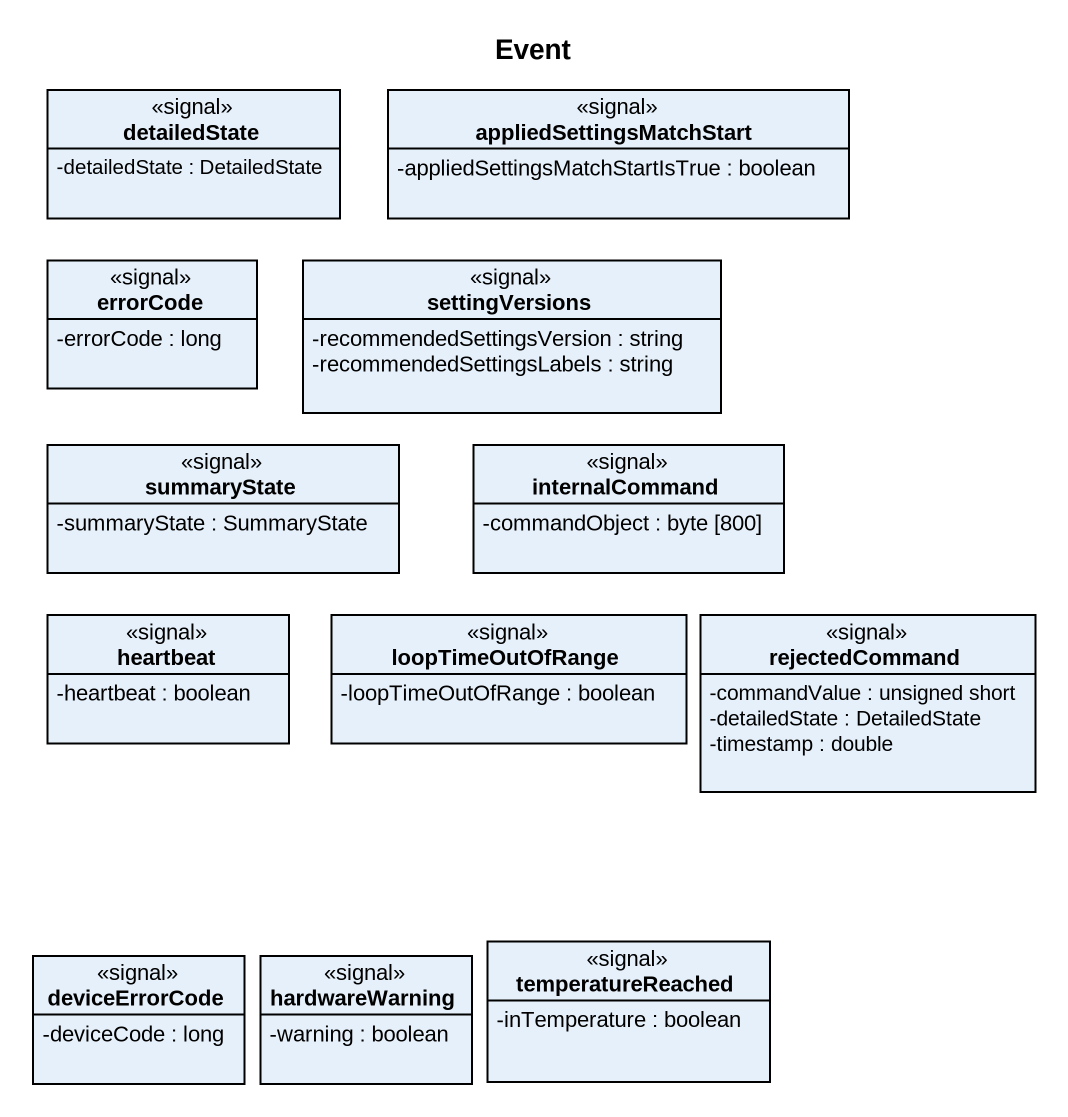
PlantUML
@startuml
title Event
hide circle
hide empty members
skinparam classAttributeIconSize 0
class detailedState <<signal>> {
  -detailedState : DetailedState
}
class appliedSettingsMatchStart <<signal>> {
  -appliedSettingsMatchStartIsTrue : boolean
}
class errorCode <<signal>> {
  -errorCode : long
}
class settingVersions <<signal>> {
  -recommendedSettingsVersion : string
  -recommendedSettingsLabels : string
}
class summaryState <<signal>> {
  -summaryState : SummaryState
}
class internalCommand <<signal>> {
  -commandObject : byte [800]
}
class heartbeat <<signal>> {
  -heartbeat : boolean
}
class loopTimeOutOfRange <<signal>> {
  -loopTimeOutOfRange : boolean
}
class rejectedCommand <<signal>> {
  -commandValue : unsigned short
  -detailedState : DetailedState
  -timestamp : double
}
class deviceErrorCode <<signal>> {
  -deviceCode : long
}
class hardwareWarning <<signal>> {
  -warning : boolean
}
class temperatureReached <<signal>> {
  -inTemperature : boolean
}
@enduml
